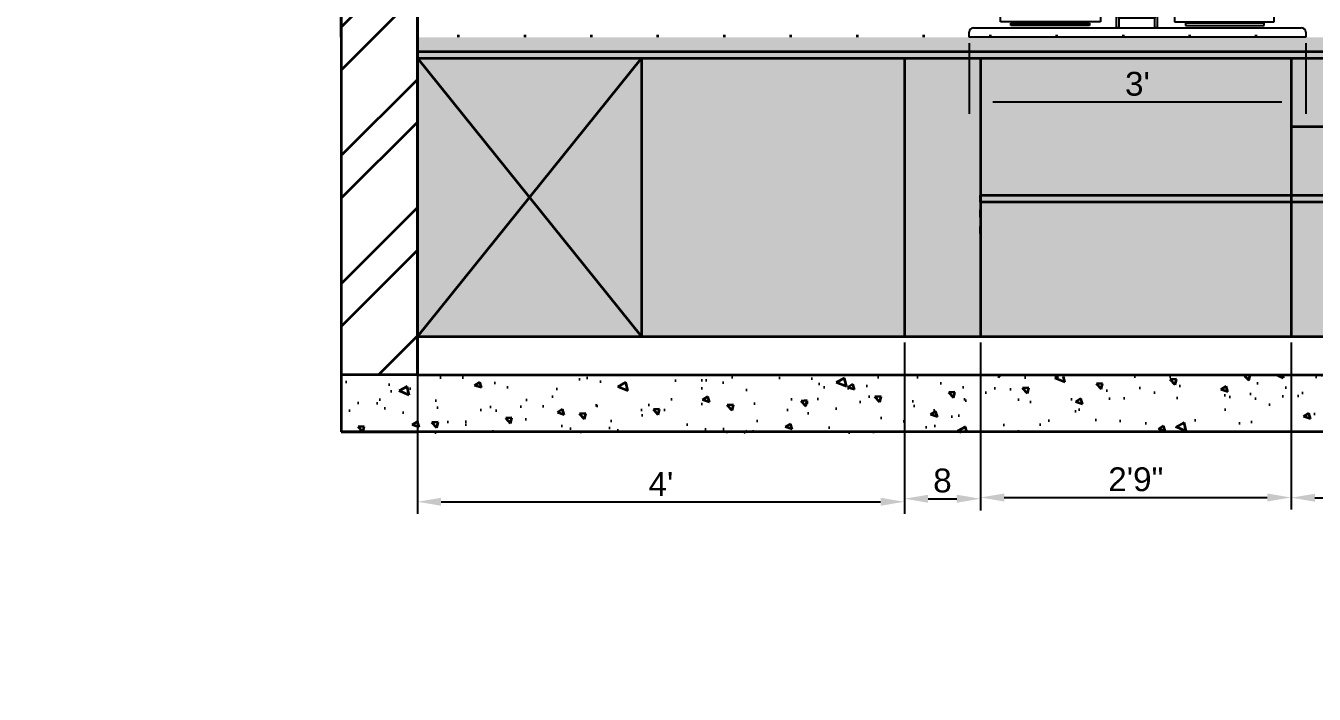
# Model space of a CAD drawing. Header units: millimetres. Extents: x 2258 to 5600, y 711 to 2563.
# Drawn here: x 4802.8 to 4938.1, y 2069.2 to 2139.5 of the extents above; entities that cross this region are included whole.
import ezdxf

# ---------------------------------------------------------------- set-up
doc = ezdxf.new("R2010")
doc.units = ezdxf.units.MM
doc.layers.add('WAL', color=7, linetype='Continuous', lineweight=30)
doc.styles.get("Standard").update_dxf_attribs({"font": 'arial.ttf'})
doc.dimstyles.new('ISO-25', dxfattribs={"dimtxt": 2.5, "dimasz": 2.5, "dimexe": 1.25, "dimexo": 0.625, "dimtad": 1, "dimtxsty": 'Standard', "dimcen": 2.5, "dimadec": 0, "dimazin": 0, "dimtfac": 1, "dimtmove": 0, "dimatfit": 3, "dimfxl": 1, "dimarcsym": 0})

# ---------------------------------------------------------------- blocks, each defined once
blk = doc.blocks.new('A$C0DF009EA')
for p, q in [((77.4, 57.2), (77.4, 86.4)), ((77.4, 86.4), (78.8, 86.4)), ((88.8, 76.4), (88.8, 57.2)), ((174.7, 57.2), (174.7, 86.4)), ((174.7, 86.4), (186.9, 86.4)), ((186.9, 86.4), (186.9, 57.2)), ((275.3, 57.2), (275.3, 76.4)), ((285.3, 86.4), (286.7, 86.4)), ((286.7, 86.4), (286.7, 57.2)), ((333, 83.8), (338, 83.8)), ((333, 21), (333, 83.8)), ((338, 83.8), (338, 21)), ((338, 60.2), (338, 63.2)), ((338, 63.2), (419.5, 63.2)), ((419.5, 60.2), (338, 60.2)), ((419.5, 83.8), (424.4, 83.8)), ((419.5, 21), (419.5, 83.8)), ((419.5, 63.2), (419.5, 60.2)), ((424.4, 83.8), (424.4, 21)), ((474.6, 86.4), (473.3, 86.4)), ((473.3, 86.4), (473.3, 57.2)), ((484.6, 57.2), (484.6, 76.4)), ((585.2, 86.4), (573, 86.4)), ((573, 86.4), (573, 57.2)), ((585.2, 57.2), (585.2, 86.4)), ((671.2, 76.4), (671.2, 57.2)), ((682.5, 86.4), (681.2, 86.4)), ((682.5, 57.2), (682.5, 86.4)), ((70.9, 34.6), (70.9, 54.8)), ((70.9, 54.8), (296.4, 54.8)), ((296.4, 34.6), (70.9, 34.6)), ((88.8, 57.2), (77.4, 57.2)), ((93.9, 26.6), (93.9, 32)), ((93.9, 32), (271.6, 32)), ((186.9, 57.2), (174.7, 57.2)), ((271.6, 32), (271.6, 26.6)), ((286.7, 57.2), (275.3, 57.2)), ((296.4, 54.8), (296.4, 34.6)), ((338, 42.6), (338, 45.5)), ((338, 45.5), (419.5, 45.5)), ((419.5, 42.6), (338, 42.6)), ((419.5, 45.5), (419.5, 42.6)), ((463.5, 54.8), (463.5, 34.6)), ((689, 54.8), (463.5, 54.8)), ((463.5, 34.6), (689, 34.6)), ((473.3, 57.2), (484.6, 57.2)), ((488.3, 32), (488.3, 26.6)), ((666, 32), (488.3, 32)), ((573, 57.2), (585.2, 57.2)), ((666, 26.6), (666, 32)), ((671.2, 57.2), (682.5, 57.2)), ((689, 34.6), (689, 54.8)), ((0, 0), (0, 11.3)), ((760, 0), (0, 0)), ((10, 21.3), (750, 21.3)), ((271.6, 26.6), (93.9, 26.6)), ((338, 21), (333, 21)), ((424.4, 21), (419.5, 21)), ((488.3, 26.6), (666, 26.6)), ((760, 11.3), (760, 0))]:
    blk.add_line(p, q)
for centre, start, end in [((78.8, 76.4), 0, 90), ((285.3, 76.4), 90, 180), ((474.6, 76.4), 0, 90), ((681.2, 76.4), 90, 180), ((10, 11.3), 90, 180), ((750, 11.3), 0, 90)]:
    blk.add_arc(centre, 10, start, end)
blk = doc.blocks.new('*D195')
at = {"color": 0, "lineweight": -2, "transparency": 16777216}
for p, q in [((4895.08, 2106.17), (4895.08, 2088.51)), ((4903.08, 2106.17), (4903.08, 2088.51)), ((4897.58, 2089.76), (4900.58, 2089.76))]:
    blk.add_line(p, q, dxfattribs=at)
at = {"color": 0, "transparency": 16777216}
for points in [[(4897.58, 2090.18), (4897.58, 2089.34), (4895.08, 2089.76)], [(4900.58, 2090.18), (4900.58, 2089.34), (4903.08, 2089.76)]]:
    blk.add_solid(points, dxfattribs=at)
at = {"layer": 'Defpoints', "color": 0, "transparency": 16777216}
for p in [(4895.08, 2106.79), (4903.08, 2106.79), (4903.08, 2089.76)]:
    blk.add_point(p, dxfattribs=at)
at = {"color": 0, "lineweight": 35, "transparency": 16777216, "insert": (4899.08, 2091.66), "char_height": 2.5, "attachment_point": 5}
blk.add_mtext('8', dxfattribs=at)
blk = doc.blocks.new('*D196')
at = {"color": 0, "lineweight": -2, "transparency": 16777216}
for p, q in [((4903.08, 2106.17), (4903.08, 2088.64)), ((4935.71, 2106.17), (4935.71, 2088.64)), ((4905.58, 2089.89), (4933.21, 2089.89))]:
    blk.add_line(p, q, dxfattribs=at)
at = {"color": 0, "transparency": 16777216}
for points in [[(4905.58, 2090.31), (4905.58, 2089.47), (4903.08, 2089.89)], [(4933.21, 2090.31), (4933.21, 2089.47), (4935.71, 2089.89)]]:
    blk.add_solid(points, dxfattribs=at)
at = {"layer": 'Defpoints', "color": 0, "transparency": 16777216}
for p in [(4903.08, 2106.79), (4935.71, 2106.79), (4935.71, 2089.89)]:
    blk.add_point(p, dxfattribs=at)
at = {"color": 0, "lineweight": 35, "transparency": 16777216, "insert": (4919.4, 2091.79), "char_height": 2.5, "attachment_point": 5}
blk.add_mtext('2\'9"', dxfattribs=at)
blk = doc.blocks.new('*D203')
at = {"color": 0, "lineweight": -2, "transparency": 16777216}
for p, q in [((4843.91, 2106.17), (4843.91, 2088.19)), ((4895.08, 2106.17), (4895.08, 2088.19)), ((4846.41, 2089.44), (4892.58, 2089.44))]:
    blk.add_line(p, q, dxfattribs=at)
at = {"color": 0, "transparency": 16777216}
for points in [[(4846.41, 2089.86), (4846.41, 2089.02), (4843.91, 2089.44)], [(4892.58, 2089.86), (4892.58, 2089.02), (4895.08, 2089.44)]]:
    blk.add_solid(points, dxfattribs=at)
at = {"layer": 'Defpoints', "color": 0, "transparency": 16777216}
for p in [(4843.91, 2106.79), (4895.08, 2106.79), (4895.08, 2089.44)]:
    blk.add_point(p, dxfattribs=at)
at = {"color": 0, "lineweight": 35, "transparency": 16777216, "insert": (4869.5, 2091.31), "char_height": 2.5, "attachment_point": 5}
blk.add_mtext("4'", dxfattribs=at)
blk = doc.blocks.new('*D204')
at = {"color": 0, "lineweight": -2, "transparency": 16777216}
for p, q in [((4935.71, 2106.17), (4935.71, 2088.62)), ((4970.54, 2106.17), (4970.54, 2088.62)), ((4938.21, 2089.87), (4968.04, 2089.87))]:
    blk.add_line(p, q, dxfattribs=at)
at = {"color": 0, "transparency": 16777216}
for points in [[(4938.21, 2090.28), (4938.21, 2089.45), (4935.71, 2089.87)], [(4968.04, 2090.28), (4968.04, 2089.45), (4970.54, 2089.87)]]:
    blk.add_solid(points, dxfattribs=at)
at = {"layer": 'Defpoints', "color": 0, "transparency": 16777216}
for p in [(4935.71, 2106.79), (4970.54, 2106.79), (4970.54, 2089.87)]:
    blk.add_point(p, dxfattribs=at)
at = {"color": 0, "lineweight": 35, "transparency": 16777216, "insert": (4953.13, 2091.77), "char_height": 2.5, "attachment_point": 5}
blk.add_mtext('2\'9"', dxfattribs=at)
blk = doc.blocks.new('*D213')
at = {"color": 0, "lineweight": -2, "transparency": 16777216}
for p, q in [((4901.89, 2137.63), (4901.89, 2130.19)), ((4937.25, 2137.63), (4937.25, 2130.19)), ((4934.75, 2131.44), (4904.39, 2131.44))]:
    blk.add_line(p, q, dxfattribs=at)
at = {"color": 0, "transparency": 16777216}
for points in [[(4904.39, 2131.86), (4904.39, 2131.02), (4901.89, 2131.44)], [(4934.75, 2131.86), (4934.75, 2131.02), (4937.25, 2131.44)]]:
    blk.add_solid(points, dxfattribs=at)
at = {"layer": 'Defpoints', "color": 0, "transparency": 16777216}
for p in [(4901.89, 2138.25), (4937.25, 2138.25), (4901.89, 2131.44)]:
    blk.add_point(p, dxfattribs=at)
at = {"color": 0, "lineweight": 35, "transparency": 16777216, "insert": (4919.57, 2133.34), "char_height": 2.5, "attachment_point": 5}
blk.add_mtext("3'", dxfattribs=at)

msp = doc.modelspace()

# ---------------------------------------------------------------- hatches: boundary and pattern name
at = {"lineweight": 35, "true_color": 0xe1a500}
h = msp.add_hatch(color=42, dxfattribs=at)
h.dxf.hatch_style = 1
h.paths.add_polyline_path([(4683.909, 2144.792), (4652.709, 2144.792), (4652.709, 2133.192), (4683.909, 2133.192)])
h.paths.add_polyline_path([(4683.909, 2132.192), (4652.709, 2132.192), (4652.709, 2118.792), (4683.909, 2118.792)])
h.paths.add_polyline_path([(4695.909, 2132.292), (4683.909, 2145.792), (4683.909, 2118.792)])
h.paths.add_polyline_path([(4707.909, 2145.792), (4683.909, 2145.792), (4695.909, 2132.292)])
h.paths.add_polyline_path([(4707.909, 2145.792), (4695.909, 2132.292), (4707.909, 2118.792)])
h.paths.add_polyline_path([(4695.909, 2132.292), (4683.909, 2118.792), (4707.909, 2118.792)])
h.paths.add_polyline_path([(4707.909, 2017.792), (4616.709, 2017.792), (4616.709, 2015.792), (4695.909, 2015.792), (4707.909, 2015.792)])
h.paths.add_polyline_path([(4994.532, 1998.652), (4843.913, 1998.652), (4843.913, 1996.652), (4871.413, 1996.652), (4899.113, 1996.652), (4939.332, 1996.652), (4966.832, 1996.652), (4994.532, 1996.652)])
h.paths.add_polyline_path([(4867.472, 1944.043), (4855.691, 1929.417), (4867.472, 1914.792)])
h.paths.add_polyline_path([(4867.472, 1944.043), (4843.91, 1944.043), (4855.691, 1929.417)])
h.paths.add_polyline_path([(4843.91, 1944.043), (4843.91, 1914.792), (4855.691, 1929.417)])
h.paths.add_polyline_path([(4855.691, 1929.417), (4843.91, 1914.792), (4867.472, 1914.792)])
h.paths.add_polyline_path([(4895.085, 1944.043), (4867.472, 1944.043), (4867.472, 1914.792), (4895.085, 1914.792)])
h.paths.add_polyline_path([(4903.085, 1944.043), (4895.085, 1944.043), (4895.085, 1914.792), (4903.085, 1914.792)])
h.paths.add_polyline_path([(4935.714, 1944.043), (4903.085, 1944.043), (4903.085, 1929.652), (4935.714, 1929.652)])
h.paths.add_polyline_path([(4935.714, 1928.943), (4903.085, 1928.943), (4903.085, 1914.792), (4935.714, 1914.792)])
h.paths.add_polyline_path([(4970.537, 1928.943), (4935.714, 1928.943), (4935.714, 1914.792), (4970.536, 1914.792)])
h.paths.add_polyline_path([(4970.538, 1936.843), (4935.714, 1936.843), (4935.714, 1929.652), (4970.537, 1929.652)])
h.paths.add_polyline_path([(4970.538, 1944.043), (4935.714, 1944.043), (4935.714, 1936.843), (4970.538, 1936.843)])
h.paths.add_polyline_path([(4982.535, 1929.418), (4970.538, 1944.043), (4970.537, 1929.298), (4970.536, 1914.792)])
h.paths.add_polyline_path([(4994.532, 1944.043), (4970.538, 1944.043), (4982.535, 1929.418)])
h.paths.add_polyline_path([(4994.532, 1944.043), (4982.535, 1929.418), (4994.532, 1914.792)])
h.paths.add_polyline_path([(4982.535, 1929.418), (4970.536, 1914.792), (4994.532, 1914.792)])
h.paths.add_polyline_path([(4867.472, 2136.043), (4855.691, 2121.417), (4867.472, 2106.792)])
h.paths.add_polyline_path([(4867.472, 2136.043), (4843.91, 2136.043), (4855.691, 2121.417)])
h.paths.add_polyline_path([(4855.691, 2121.417), (4843.91, 2136.043), (4843.91, 2106.792)])
h.paths.add_polyline_path([(4855.691, 2121.417), (4843.91, 2106.792), (4867.472, 2106.792)])
h.paths.add_polyline_path([(4895.085, 2136.043), (4867.472, 2136.043), (4867.472, 2106.792), (4895.085, 2106.792)])
h.paths.add_polyline_path([(4903.085, 2136.043), (4895.085, 2136.043), (4895.085, 2106.792), (4903.085, 2106.792)])
h.paths.add_polyline_path([(4935.714, 2120.943), (4903.085, 2120.943), (4903.085, 2106.792), (4935.714, 2106.792)])
h.paths.add_polyline_path([(4935.714, 2136.043), (4903.085, 2136.043), (4903.085, 2121.652), (4935.714, 2121.652)])
h.paths.add_polyline_path([(4970.537, 2120.943), (4935.714, 2120.943), (4935.714, 2106.792), (4970.536, 2106.792)])
h.paths.add_polyline_path([(4970.538, 2128.843), (4935.714, 2128.843), (4935.714, 2121.652), (4970.537, 2121.652)])
h.paths.add_polyline_path([(4970.538, 2136.043), (4935.714, 2136.043), (4935.714, 2128.843), (4970.538, 2128.843)])
h.paths.add_polyline_path([(4970.538, 2136.043), (4970.537, 2121.298), (4970.536, 2106.792), (4982.535, 2121.418)])
h.paths.add_polyline_path([(4994.532, 2136.043), (4970.538, 2136.043), (4982.535, 2121.418)])
h.paths.add_polyline_path([(4994.532, 2136.043), (4982.535, 2121.418), (4994.532, 2106.792)])
h.paths.add_polyline_path([(4982.535, 2121.418), (4970.536, 2106.792), (4994.532, 2106.792)])
at = {"lineweight": 35, "true_color": 0x000000}
h = msp.add_hatch(dxfattribs=at)
h.set_pattern_fill('ANSI32', color=18)
h.set_pattern_definition([(45, (1383.675, 2337.528), (-6.735192, 6.735192), []), (45, (1388.165, 2337.528), (-6.735192, 6.735192), [])])
h.paths.add_polyline_path([(4843.91, 2138.252), (4843.91, 2143.252), (4835.909, 2143.252), (4835.909, 2102.792), (4843.91, 2102.792)])
at = {"lineweight": 35}
h = msp.add_hatch(color=256, dxfattribs=at)
h.dxf.hatch_style = 1
h.paths.add_polyline_path([(4994.532, 2138.252), (4843.91, 2138.252), (4843.91, 2136.752), (4994.532, 2136.752)])
at = {"lineweight": 35, "true_color": 0x000000}
h = msp.add_hatch(color=18, dxfattribs=at)
h.dxf.hatch_style = 1
h.paths.add_polyline_path([(4935.714, 2121.652), (4903.085, 2121.652), (4903.085, 2120.943), (4935.714, 2120.943)])
h.paths.add_polyline_path([(4970.537, 2121.652), (4935.714, 2121.652), (4935.714, 2120.943), (4970.537, 2120.943)])
h.paths.add_polyline_path([(4994.532, 2136.752), (4843.91, 2136.752), (4843.91, 2136.043), (4903.085, 2136.043), (4935.714, 2136.043), (4994.532, 2136.043)])
at = {"layer": 'WAL', "lineweight": 35, "true_color": 0x000000}
h = msp.add_hatch(dxfattribs=at)
h.set_pattern_fill('AR-CONC', color=18, scale=0.04, angle=111.8891)
h.set_pattern_definition([(161.8891, (1331.8526, 2527.255), (-2.12522, 6.999709), [0.762, -8.382]), (106.8891, (1331.853, 2527.255), (-6.565755, -4.15723), [0.6096, -6.705623]), (212.34054, (1331.6755, 2527.838), (-8.690975, 2.842479), [0.6476, -7.12361]), (158.0733, (1329.967, 2526.4975), (-2.481998, 10.688402), [1.143, -12.573]), (208.52466, (1329.76, 2527.388), (-12.723817, 5.12183), [0.9714, -10.685424]), (103.07325, (1329.967, 2526.497), (-12.723817, 5.12183), [0.9144, -10.05839]), (132.8891, (1330.06, 2527.6296), (1.534762, 7.152388), [0.762, -8.382]), (77.8891, (1330.06, 2527.6296), (-7.757993, -0.452832), [0.6096, -6.7056]), (183.34055, (1330.1876, 2528.2256), (-6.223231, 6.699556), [0.6476, -7.123598]), (149.3891, (1331.8526, 2527.255), (-3.1844278, -1.1462854), [0, -6.62432, 0, -6.8072, 0, -6.731]), (119.3891, (1331.8526, 2527.255), (-4.714776, 0.98616), [0, -3.88112, 0, -6.47192, 0, -2.5654]), (79.3891, (1332.6973, 2525.1527), (-1.8093583, 5.1180492), [0, -2.54, 0, -7.9248, 0, -10.5156]), (69.3891, (1333.076, 2524.21), (-3.152706, 5.118834), [0, -3.302, 0, -5.26288, 0, -7.4676])])
h.paths.add_polyline_path([(5002.532, 2102.792), (4835.909, 2102.466), (4835.909, 2096.792), (4854.064, 2096.65), (4980.808, 2096.792), (5002.532, 2096.792)])

# ---------------------------------------------------------------- linework, layer by layer
at = {"lineweight": 35}
for p, q in [((4835.909, 2222.792), (4835.909, 2102.792)), ((4843.91, 2102.792), (4843.91, 2222.792)), ((4835.909, 2138.252), (4835.909, 2143.252)), ((4843.91, 2140.652), (4843.91, 2138.252)), ((4843.91, 2138.252), (4843.91, 2136.752)), ((4843.91, 2138.252), (4843.91, 2106.792)), ((4843.91, 2138.252), (4843.91, 2102.792)), ((4843.91, 2138.252), (4843.91, 2102.792)), ((4843.91, 2138.252), (4843.91, 2136.752)), ((4843.91, 2138.252), (4843.91, 2102.792)), ((4843.91, 2136.752), (4843.91, 2136.043)), ((4843.91, 2136.752), (4843.91, 2136.043)), ((4843.91, 2136.752), (4994.532, 2136.752)), ((4843.91, 2136.043), (4903.085, 2136.043)), ((4843.91, 2136.043), (4843.91, 2135.043)), ((4867.472, 2136.043), (4843.91, 2106.792)), ((4843.91, 2136.043), (4867.472, 2106.792)), ((4867.472, 2136.043), (4867.472, 2106.792)), ((4895.085, 2136.043), (4895.085, 2106.792)), ((4903.085, 2136.043), (4903.085, 2106.792)), ((4903.085, 2136.043), (4935.714, 2136.043)), ((4935.714, 2136.043), (4935.714, 2106.792)), ((4935.714, 2136.043), (4994.532, 2136.043)), ((4970.538, 2128.843), (4935.714, 2128.843)), ((4903.085, 2120.943), (4903.085, 2121.652)), ((4903.085, 2121.652), (4970.537, 2121.652)), ((4903.085, 2121.652), (4903.085, 2120.943)), ((4903.085, 2120.943), (4970.537, 2120.943)), ((4903.085, 2119.352), (4903.085, 2120.102)), ((4903.085, 2117.643), (4903.085, 2118.352)), ((4895.085, 2114.252), (4895.085, 2114.252)), ((4903.085, 2114.252), (4903.085, 2114.252)), ((4935.714, 2114.252), (4935.714, 2114.252)), ((4843.91, 2106.792), (4994.532, 2106.792)), ((4843.91, 2106.792), (4895.085, 2106.792)), ((4843.91, 2106.792), (4843.91, 2102.792)), ((4843.91, 2106.792), (4843.91, 2102.792)), ((4895.085, 2106.792), (4903.085, 2106.792)), ((4903.085, 2106.792), (4935.714, 2106.792)), ((4935.714, 2106.792), (4970.536, 2106.792)), ((4835.909, 2102.792), (4835.909, 2096.792)), ((4843.91, 2102.792), (4835.909, 2102.792)), ((4835.909, 2102.792), (4835.909, 2096.792)), ((4843.91, 2102.792), (4994.532, 2102.792)), ((4843.91, 2096.792), (4835.909, 2096.792)), ((4835.909, 2096.792), (4843.91, 2096.792)), ((4994.532, 2096.792), (4843.91, 2096.792)), ((5002.532, 2096.792), (4843.91, 2096.792))]:
    msp.add_line(p, q, dxfattribs=at)
at = {"linetype": 'Continuous', "lineweight": 35}
for p, q in [((4848.238, 2138.252), (4848.238, 2138.498)), ((4855.223, 2138.252), (4855.223, 2138.498)), ((4862.208, 2138.252), (4862.208, 2138.498)), ((4869.193, 2138.252), (4869.193, 2138.498)), ((4876.178, 2138.252), (4876.178, 2138.498)), ((4883.163, 2138.252), (4883.163, 2138.498)), ((4890.148, 2138.252), (4890.148, 2138.498)), ((4897.133, 2138.252), (4897.133, 2138.498)), ((4904.118, 2138.252), (4904.118, 2138.498)), ((4911.103, 2138.252), (4911.103, 2138.498)), ((4918.088, 2138.252), (4918.088, 2138.498)), ((4925.073, 2138.252), (4925.073, 2138.498)), ((4932.058, 2138.252), (4932.058, 2138.498))]:
    msp.add_line(p, q, dxfattribs=at)
at = {"color": 242, "lineweight": 35, "true_color": 0xcd2027}
msp.add_line((4843.91, 2102.792), (5002.532, 2102.792), dxfattribs=at)

# ---------------------------------------------------------------- block references
at = {"lineweight": 35, "xscale": 0.0465279233115354, "yscale": 0.0465279233115354, "zscale": 0.0465279233115354}
msp.add_blockref('A$C0DF009EA', (4901.888, 2138.252), dxfattribs=at)

# ---------------------------------------------------------------- dimensions: what is measured, and where the dimension line sits
at = {"color": 242, "lineweight": 35, "true_color": 0xcd2027}
for base, p1, p2, text, picture, middle in [((4901.888, 2131.439), (4937.249, 2138.252), (4901.888, 2138.252), "3'", '*D213', (4919.569, 2133.341)), ((4895.085, 2089.44), (4843.91, 2106.792), (4895.085, 2106.792), "4'", '*D203', (4869.497, 2091.315)), ((4935.714, 2089.89), (4903.085, 2106.792), (4935.714, 2106.792), '2\'9"', '*D196', (4919.4, 2091.791)), ((4970.536, 2089.867), (4935.714, 2106.792), (4970.536, 2106.792), '2\'9"', '*D204', (4953.125, 2091.768))]:
    dim = msp.add_linear_dim(base=base, p1=p1, p2=p2, text=text, dimstyle='ISO-25', dxfattribs=at)
    dim.commit()
    dim.dimension.update_dxf_attribs({"geometry": picture, "text_midpoint": middle})
dim = msp.add_linear_dim(base=(4903.085, 2089.76), p1=(4895.085, 2106.792), p2=(4903.085, 2106.792), dimstyle='ISO-25', dxfattribs=at)
dim.commit()
dim.dimension.update_dxf_attribs({"geometry": '*D195', "text_midpoint": (4899.085, 2091.662)})

doc.saveas('drawing.dxf')
